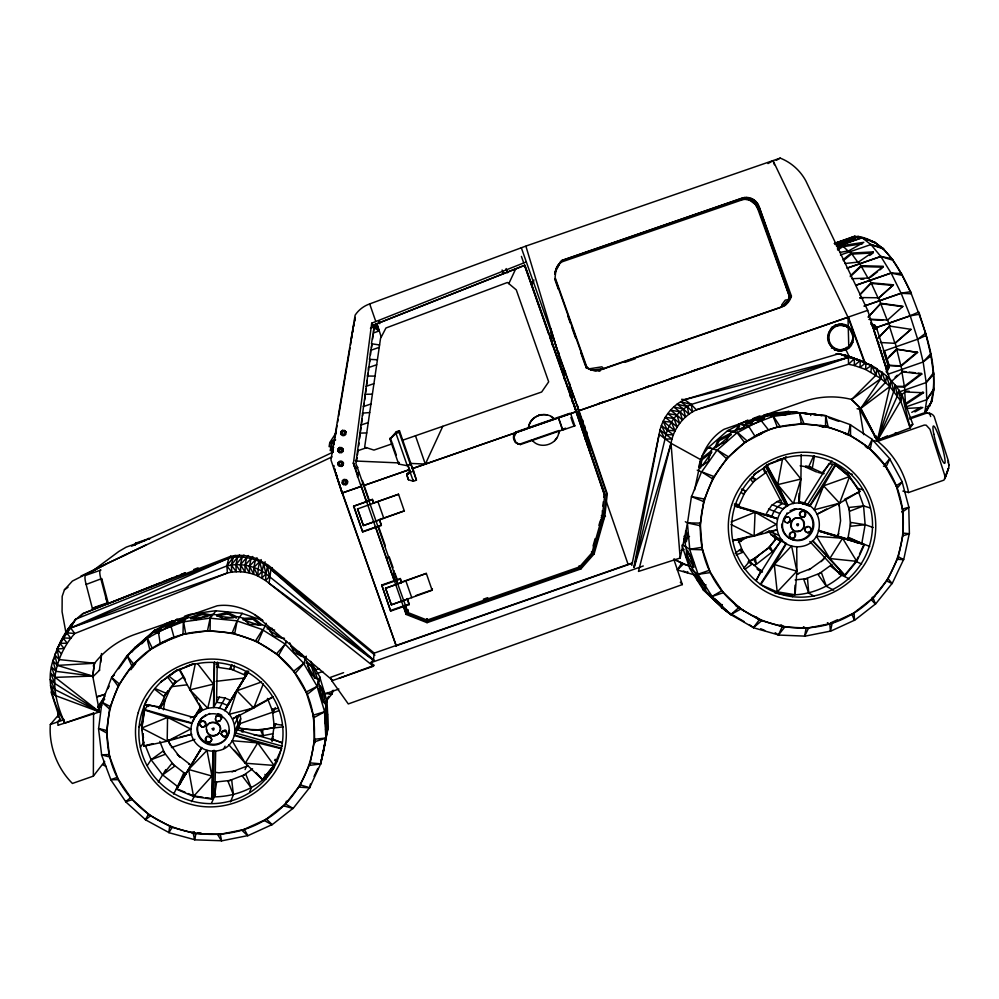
<?xml version="1.0" encoding="UTF-8"?>
<svg xmlns="http://www.w3.org/2000/svg" width="999" height="999" viewBox="0 0 999 999"><rect width="100%" height="100%" fill="white"/><g stroke="black" fill="none" stroke-linecap="round" stroke-linejoin="round"><path stroke-width="1.5" d="M201.661 747.452L176.461 789.185L193.531 796.428L211.9 799.113L212.962 750.811L212.113 798.626L206.006 797.726M214.261 662.412L213.511 707.567C238.436 706.693 243.157 745.916 218.519 750.611C209.003 752.859 198.539 748.488 193.631 739.984C187.025 728.908 193.818 716.533 200.549 707.417L198.863 711.226M432.38 588.673L432.142 590.272L391.396 604.882L385.564 588.199L401.498 582.642L400.287 578.558L381.73 585.027L390.659 611.088L409.24 604.607L407.317 598.538M59.266 714.11L50.325 724.512C48.726 745.941 57.243 768.268 72.415 783.441L93.357 776.123L93.556 713.061L64.735 723.114L63.911 719.517L61.988 720.192M835.901 353.771L838.948 353.683L854.382 358.691L854.357 365.522L865.584 369.455L880.956 378.546L889.847 386.538L900.661 400.911L910.151 427.897L877.422 440.459L874.35 436.063M408.054 609.602L408.042 612.587L427.122 620.104L579.532 566.883L591.932 552.847L602.409 515.896L604.832 494.193L576.585 411.501L412.337 468.568M408.404 479.757L406.805 474.088L410.189 470.854L410.202 472.352L406.78 475.149L408.404 479.757L413.311 481.256L416.433 480.169L413.261 469.78L413.324 471.266L410.202 472.365L406.78 475.137L406.805 474.088M693.843 571.241L686.413 557.33L686.463 549.562L685.451 546.59M689.223 553.284L693.98 567.282L687.724 556.868L687.787 550.649M776.785 591.72L795.079 594.755L796.902 571.203L796.74 546.578M826.598 509.065L817.007 514.26L839.597 503.184L859.989 491.383L849.6 476.548L835.676 464.985L829.12 463.474L803.696 504.058L798.613 501.76C826.885 504.42 825.986 547.04 797.177 546.778C768.581 546.128 771.091 501.848 799.088 502.984L800.923 479.045L801.198 454.607M550.699 328.434L558.354 353.821L579.045 410.751L607.28 493.906L604.782 516.346L594.093 553.995L580.906 568.931L427.06 622.664L406.118 614.41L406.206 607.33M194.368 718.943L191.683 723.363L167.557 717.382L141.658 728.071L167.183 741.208L167.557 717.382L144.368 709.977L141.658 728.071L143.844 746.228L167.183 741.208L191.733 734.265L179.832 737.15M213.736 707.18L214.523 662.087M213.224 796.203L214.036 750.199M215.659 751.398L214.935 792.444L211.9 799.113M217.245 662.437L216.533 702.285L222.203 703.134L227.46 705.394L248.364 671.328M888.635 367.907L886.45 372.053L888.685 367.719L888.423 364.835L876.697 328.471L874.887 325.412L872.015 324.176L874.887 325.412M183.317 621.84L182.992 634.315L210.102 630.531L210.227 618.094L183.317 621.84L189.41 615.034M343.569 672.677L330.594 677.31L331.843 680.794L373.439 666.246L265.572 580.494L257.892 576.023L258.092 569.18L259.615 561.713L261.214 559.615M325.799 706.605L327.46 714.297L327.11 732.617M325.637 726.523L326.049 714.372L325.062 711.713M379.395 519.942L363.411 525.511L357.517 508.853L363.374 525.624L404.37 510.876L379.483 519.542L381.331 525.449L362.674 531.943L353.584 506.243L372.377 499.388L373.526 503.284L372.377 499.388M401.498 582.642L400.287 578.558M732.966 540.696L754.095 536.038L755.094 512.162L734.39 505.906M794.717 592.956L795.054 585.227M798.713 501.273L799.05 493.481M631.168 563.636L396.128 645.754L396.178 644.692M205.632 725.149C203.309 730.406 197.015 724.1 200.474 721.89C201.736 720.404 204.283 720.529 205.382 722.127C206.743 722.876 204.907 726.947 205.881 724.4M201.523 726.585L199.6 723.626M205.694 724.725L204.645 721.865L202.397 721.153L200.287 722.215L201.074 721.353M205.657 738.186C206.743 733.453 214.66 738.436 210.814 741.445C209.553 742.931 207.005 742.806 205.906 741.196C204.545 740.446 206.381 736.375 205.407 738.935M210.215 741.97L210.989 741.096L208.891 742.157L206.643 741.445L205.594 738.598M206.868 736.65L209.765 736.75L211.676 739.685M216.671 715.709L215.896 716.57C230.669 712.162 212.912 730.719 216.084 716.246M216.496 716.033L219.58 715.796L221.478 718.756M220.966 734.078C229.258 720.441 228.172 746.952 221.004 733.291M222.452 731.006L221.691 731.88L225.362 731.106L227.248 734.04M332.679 447.415L332.018 451.935L332.804 452.072L333.029 451.173L331.581 450.849L331.78 449.225L332.143 447.427L333.466 447.552M332.143 447.427L331.581 450.849M332.729 447.527L332.005 447.989M332.854 447.227L332.892 446.528L333.654 447.352M332.804 452.072L333.117 449.513L331.78 449.225M333.466 443.231L334.028 443.768L334.003 440.272L335.314 440.397M333.441 443.668L334.003 440.272M335.527 439.523L334.752 439.385L335.489 440.222M178.122 575.661L83.042 613.536C67.532 624.575 58.704 643.081 52.897 660.814C45.792 682.779 53.646 703.546 64.785 722.901C56.643 704.907 51.274 684.827 57.355 665.396C60.564 653.596 66.583 642.607 74.763 633.516L227.422 572.976C237.55 570.591 248.426 571.678 257.892 576.023L262.138 571.316L263.611 563.911L265.172 561.788M338.049 451.036L338.074 448.888L339.66 447.477L341.883 447.652L343.269 449.238L343.119 451.361L341.533 452.759L339.31 452.584L337.924 450.999L339.31 452.584M338.886 450.674L339.76 451.673L338.886 449.3L341.308 448.526L339.885 448.414M338.074 464.635L338.211 462.525C339.61 460.439 342.345 460.601 343.406 462.874L343.269 464.997L341.683 466.396L339.448 466.233L338.074 464.635L339.573 466.258M338.186 464.672L338.211 462.525M345.904 432.067L345.879 434.228C344.468 436.313 341.745 436.138 340.684 433.866L340.834 431.755L342.42 430.357L344.63 430.532L346.016 432.117L344.63 430.532M340.809 433.916L340.946 431.805L342.532 430.407M339.023 462.949L339.81 465.297L342.232 464.51L341.458 462.162L339.123 462.974M341.558 433.504L342.645 431.281L343.981 431.356L344.855 433.741L342.432 434.503L341.558 433.504L342.645 431.281M342.182 449.538L342.095 450.874L341.221 448.501M341.683 466.396L343.144 464.96L343.406 462.874M342.357 483.029L342.382 480.881L343.968 479.47L346.203 479.632L347.59 481.231L347.44 483.354L345.854 484.765L343.619 484.602L342.232 483.004L343.619 484.602M343.194 481.306L344.081 483.691L346.416 482.879L345.629 480.531L343.281 481.331M345.404 483.766L346.328 482.867L345.629 480.531M345.854 484.765L347.327 483.329L347.465 481.206L346.203 479.632M391.396 604.882L385.564 588.199M783.99 519.905C784.852 514.173 792.744 516.982 789.597 521.79C786.176 526.061 782.816 517.482 784.989 521.977M784.327 520.042L785.089 517.832L787.612 516.695M787.512 522.839L789.697 520.991L790.221 518.806M789.247 535.264C789.622 529.532 798.189 532.467 794.867 537.162C791.42 541.408 788.099 532.879 790.246 537.337M789.597 535.414L790.359 533.216L792.881 532.055M794.267 537.699L795.279 534.802L794.63 532.892M799.375 514.335C799.749 508.603 808.341 511.5 805.007 516.221C801.772 520.317 796.877 511.138 801.398 516.982M799.737 514.46L800.499 512.25L803.009 511.126M804.407 516.745L805.281 512.524M804.632 529.695C805.019 523.963 813.586 526.885 810.251 531.593C806.643 535.689 803.371 527.172 805.631 531.768M804.994 529.845L805.756 527.634L808.266 526.485M390.659 611.088L381.73 585.027M373.614 502.922L398.539 494.255L357.48 508.953M870.941 372.065L871.503 365.459L850.673 356.943L838.948 353.683L684.577 399.65C672.402 405.394 663.373 416.858 660.064 429.832L631.78 565.409M391.346 572.552L391.421 571.765M216.771 616.221L216.895 614.81L227.872 612.474L236.551 616.695L239.748 617.007M236.413 618.106L227.735 613.873L227.872 612.474M416.433 480.169L410.427 462.999L410.452 464.61L407.28 465.709L398.676 464.06L398.876 462.237M602.347 510.601L602.409 515.896M602.834 506.168L603.334 501.735M603.821 497.302L604.158 494.343L575.948 411.313L604.72 495.104L604.158 494.343M403.696 606.555L406.131 613.461L426.985 621.69L580.257 568.156L593.394 553.296L604.033 515.771L606.53 493.419L578.396 410.577M698.651 467.195C702.172 452.035 710.376 437.375 724.075 429.27L803.646 401.561C818.993 396.203 835.901 395.454 851.635 399.488L876.073 375.112L876.81 368.606L871.503 365.459L850.673 356.943M558.616 433.691L558.866 431.556C558.366 444.555 539.622 450.387 531.93 439.86L521.116 443.656M810.701 415.547L810.876 414.123L816.483 414.622L793.631 412.25M515.684 268.968L508.816 283.629M105.619 597.227L108.017 603.708L230.419 556.431A45.092 43.731 44 0 1 247.914 556.118L256.518 558.553L268.306 565.197L374.25 653.121L373.439 659.765L370.729 662.737L374.238 665.371L339.098 678.259M101.948 702.197L98.639 728.583L106.581 732.941L109.927 706.343L101.948 702.197L104.708 699.188M94.281 663.736L92.607 677.047L99.688 670.092M99.388 670.379L101.523 653.533M100.649 662.437L101.423 656.318M526.336 261.925L375.811 321.553A73.002 2.31 -21.6 0 0 371.703 323.189L353.396 463.548L361.039 486.388L342.158 492.957L396.441 646.316M357.142 457.642L355.869 463.299L398.002 584.115M357.517 454.732L358.092 450.362L357.517 450.824L366.546 447.714M358.666 445.966L359.053 443.019M359.615 438.623L360.189 434.215M360.564 431.406L361.076 427.41M361.626 423.251L362.2 418.793M362.587 415.821L362.974 412.849L362.412 413.161L369.705 412.537M364.223 403.271L363.261 406.618L370.966 403.971M364.623 400.199L365.222 395.604M365.597 392.757L366.109 388.823M366.633 384.727L367.22 380.294M368.156 373.077L367.245 376.024L375.025 376.123M368.519 370.292L368.344 367.644L376.685 364.76M369.593 362L369.955 359.24L356.181 461.051L399.188 462.924M371.466 347.664L371.978 343.718L369.418 359.353L377.41 359.765M370.542 354.77L370.592 350.362L379.233 347.365M372.577 339.161L373.176 334.59M373.551 331.643L374.113 327.335L371.453 343.756L379.583 344.967M905.756 408.479L904.719 391.121L909.277 391.321M874.013 367.657L881.842 372.152L880.956 378.546L860.776 408.379L859.527 408.991L863.685 434.652M57.979 725.262L99.488 711.937L92.745 676.073L94.568 663.261C104.907 650.012 119.143 639.922 135.002 634.402L217.195 605.781C233.741 603.433 250.15 610.064 262.799 620.429M332.367 449.325L331.606 450.412M687.524 522.976L691.445 496.528L704.058 499.013L700.074 525.661L687.524 522.976L685.326 521.715M142.407 729.17L141.708 723.388L144.505 704.657L148.651 706.43M161.813 703.583L159.39 706.88L159.103 708.791L165.984 693.219L154.932 688.473M163.436 709.802L165.022 699.2L163.424 701.398M710.801 452.984L701.847 459.865L700.611 468.069L699.475 467.257L700.511 460.427M206.381 728.945C205.195 720.142 223.002 719.642 220.192 730.556C219.068 734.952 213.636 737.287 209.753 734.889C206.481 734.839 206.293 725.324 206.593 730.706M410.452 464.61L399.163 432.342L399.425 430.656L396.328 431.73L389.922 439.073L398.676 464.06M207.592 725.174C210.277 719.068 222.765 724.312 220.192 730.556M274.051 767.694C260.652 786.762 237.213 796.515 214.348 796.877L216.558 782.442L214.61 782.155L231.731 780.256L233.416 794.754L230.469 801.935M234.453 665.346L233.778 669.73L216.646 667.145L218.619 666.932L218.107 662.524M237.587 729.332L239.847 724.263L240.684 718.805L240.21 714.672M515.097 441.795L516.67 443.144C512.849 440.909 512.287 435.027 515.634 432.117L569.542 413.399L570.729 413.748L574.85 425.849L562.774 430.045L561.638 429.57L565.634 428.184M515.696 442.22L513.986 437.262L516.233 432.492L515.634 432.117M314.498 743.331L314.972 740.321M924.787 412.375L926.772 399.687L934.065 388.449L931.98 401.236L924.787 412.375L932.342 400.349L925.511 412.125M331.493 445.492C333.853 428.496 328.246 461.675 331.268 446.778M887.199 373.239L886.775 368.781L871.702 323.713M692.657 567.744L693.556 562.25L686.463 549.562M890.121 380.02L867.694 310.352L805.843 180.906A51.174 50.15 -77.6 0 0 780.219 158.117L526.248 245.954L369.692 303.921A29.233 29.058 57.2 0 0 355.132 315.135L330.956 459.952L342.158 492.957L340.946 489.223M335.002 437.624L337.038 425.462M337.55 422.427L338.062 419.38M338.574 416.346L350.037 347.927M350.549 344.88L351.061 341.845M351.573 338.798L352.085 335.764M352.597 332.717L353.097 329.682M353.609 326.636L354.121 323.601M322.652 754.982L326.286 736.151L322.065 758.054L320.929 760.177M944.829 478.846L948.575 468.169L943.98 480.107L908.578 492.532A89.473 87.662 -53.9 0 0 877.696 441.308L860.776 408.379L885.551 382.367L886.6 376.099L881.842 372.152L879.045 371.228M336.288 432.455L329.77 442.582L329.096 446.615L331.83 447.127M350.849 340.709L354.108 322.665M335.427 434.59L335.639 433.279M799.362 518.044C810.776 521.078 800.261 537.974 792.332 529.258C789.347 526.136 790.396 520.566 794.205 518.593C795.591 516.883 802.634 518.818 797.627 517.769M793.693 530.382C789.385 528.321 790.634 517.17 798.051 517.932M381.331 525.449L379.483 519.542M800.137 465.809L812.387 467.769L814.447 456.081M801.398 518.931L803.333 521.316L804.22 526.673M837.699 537.187L840.584 520.804L839.185 504.295M856.081 542.445L861.825 543.356L865.146 524.7L863.573 505.906L858.665 492.307M314.71 742.707L315.259 739.697M806.056 628.408L804.595 636.251L830.481 631.118L832.167 623.226L806.056 628.408L803.483 626.698M772.539 504.87L777.06 501.598L788.061 505.644L777.697 484.64L782.429 459.478M633.89 567.37L659.128 434.29L671.016 443.294L700.961 459.802L694.567 490.034M554.87 274.25L556.743 266.92L561.925 260.389L742.994 197.802C749.687 196.066 757.13 200.275 759.153 206.868L791.42 296.066L791.071 297.227A16.883 16.671 25 0 1 785.501 304.957L782.392 306.83L600.724 369.88A14.473 14.373 16.3 0 1 586.813 367.058L585.876 367.07L586.263 368.144L586.813 367.07L555.082 277.447L555.968 269.593L560.789 261.488L554.845 272.939M320.741 763.948L325.749 738.036L314.76 739.223L309.727 765.371L320.741 763.948L323.239 752.21L321.978 754.957M323.339 752.334L328.196 727.16L325.874 738.136L314.722 741.758L313.361 715.147L324.538 711.738L325.874 738.136M272.128 567.669L270.941 569.393L269.043 583.254L374.213 660.826M396.328 431.73L395.991 433.441L407.28 465.709M248.289 672.127L224.613 710.714L230.232 700.237L225.05 698.014L219.468 697.177L213.511 707.567L207.73 708.204L202.31 710.277L189.922 689.822L195.18 664.323M257.08 557.842L255.432 559.915L253.858 567.444L253.771 574.35L249.488 566.108L251.099 558.541L252.797 556.48M210.14 618.219L207.505 630.719L234.765 633.316L237.175 620.816L210.14 618.219L216.096 610.664L189.985 614.298M870.291 448.726L872.264 439.385L850.361 424.8L848.213 434.041L870.291 448.726L867.282 448.189M681.63 399.3L684.577 399.65L691.196 404.433L696.353 409.827L848.551 364.248L854.357 365.522L860.264 360.489L844.867 355.07L865.983 362.749L860.052 367.27L860.264 360.489L848.388 357.367L696.353 409.827C683.104 415.996 673.463 428.921 671.016 443.294L638.473 571.44L680.169 558.041L687.212 524.787M242.919 732.017L243.494 729.345L237.7 727.747M427.122 620.104L427.41 618.743M248.426 555.531L246.678 557.579L245.005 565.209L245.13 572.215L240.459 564.735L242.195 557.055L243.981 555.019M876.81 368.606L880.956 378.546L851.635 399.488L860.776 408.379L877.422 440.459L893.818 391.034L895.129 385.065L891.033 380.407L886.6 376.099L889.847 386.538L877.422 440.459L887.324 435.914M354.545 320.554L355.269 317.457M239.535 554.932L237.7 556.98L235.889 564.697L236.239 571.74L231.343 565.097L233.217 557.342L235.115 555.294M309.603 787.849L320.654 763.823L310.377 762.911L299.238 787.15L309.603 787.849L310.427 783.953M326.149 701.211L331.643 694.255L332.542 690.459M197.665 663.723L213.536 684.115L207.73 708.204L189.922 689.822L179.121 669.355M634.04 567.407L665.022 439.011C667.544 424.163 677.509 410.801 691.196 404.433L848.388 357.367L848.551 364.248L854.382 358.691M354.545 321.69L355.194 319.168M327.16 701.698L319.755 677.035L317.058 686.413L306.218 692.02L313.923 717.619L324.687 711.812L327.023 701.623L328.309 727.26M332.018 451.935L332.23 451.048M548.663 334.028L524.525 265.235L576.386 411.675M897.427 395.829L898.863 390.022L895.129 385.065L897.427 395.829L877.422 440.459L876.31 435.989M332.592 448.089L332.892 446.528M334.528 440.259L334.752 439.385M230.757 556.081L228.821 558.141L226.86 565.933L227.422 572.976L70.629 627.959L59.79 643.344L64.136 648.451L57.03 648.975L59.166 659.577L94.568 663.261L93.257 666.046M869.929 280.319L878.271 298.414L893.443 284.84L871.116 282.767L859.989 294.343M878.271 298.414L893.443 284.84M840.946 350.599C859.714 350.824 856.006 319.618 837.637 324.625M555.144 271.391L555.968 269.593M900.661 400.911L902.209 395.267L898.863 390.022L900.661 400.911L877.422 440.459L879.844 438.673M362.674 531.943L353.733 505.869M285.552 804.008L293.044 808.341L272.065 824.762L264.398 820.579L285.552 804.008L286.363 801.136M593.094 545.916L595.179 538.573M598.938 525.337L600.187 520.929M317.22 686.45L303.696 663.473L293.718 671.153L307.355 694.305L317.22 686.45L319.917 677.06L310.652 661.313M408.416 611.251L408.042 612.587L396.466 580.444L396.94 578.708L395.517 574.662M560.377 263.112L561.513 262.013L743.306 199.45L744.655 197.502M743.306 199.45L744.979 199.375L746.34 197.427M634.19 567.444L671.016 443.294L680.169 558.041M744.979 199.375L746.653 199.5L748.039 197.552M746.653 199.5L748.313 199.837L749.7 197.889M780.444 307.143L783.528 305.282A16.796 16.583 24.9 0 0 789.073 297.59L789.435 296.441L791.42 296.066L789.822 297.515L757.717 208.766L755.294 204.358L749.912 200.374L751.298 198.439M687.712 571.59L687.387 572.652L683.341 571.016M561.513 262.013L561.5 260.677L742.082 198.264C747.602 196.878 753.758 199.425 756.755 204.258L757.105 207.205L759.153 206.868L790.371 296.266L790.009 297.427A16.833 16.621 25 0 1 784.452 305.132L782.442 306.443M751.435 201.111L752.834 199.176M783.94 457.704L800.923 479.045L793.406 503.583L777.697 484.64L766.558 464.448M752.846 202.035L754.257 200.1M754.145 203.122L755.569 201.186M134.99 545.279L135.639 543.206L148.114 538.873A10.402 1.936 70.5 0 1 149.65 539.135M755.294 204.358L756.718 202.435M757.717 203.808L756.293 205.719L755.756 202.884M757.105 207.205L757.567 205.744L756.755 204.258M757.717 208.766L757.567 205.744L758.528 205.294M927.771 407.405L930.019 405.606C941.52 367.682 923.738 326.985 910.526 291.696L901.11 293.182L864.21 306.006M261.563 681.955L236.9 690.759L229.158 714.285L253.746 707.954L272.939 697.102M265.734 779.482L266.683 776.735L264.922 774.387M810.251 531.593L810.963 530.182M242.757 619.68L252.947 619.23L253.409 617.906L261.85 624.712L264.885 625.749M228.796 744.73L245.242 763.224L262.5 779.632L256.119 772.502M286.426 641.458L285.19 644.23L276.536 653.721L295.379 673.114L303.858 663.473L306.293 656.181M272.115 741.233L273.139 738.411M317.794 768.443L314.036 776.46M118.694 668.793L131.256 651.261M275.911 723.776L274.4 727.834L272.277 709.09L278.221 708.441M249.675 792.132L251.261 787.886L245.816 774.3L227.947 781.168L233.416 794.754M835.676 464.985L823.588 485.851L814.21 509.802L839.597 503.184L849.6 476.548L823.588 485.851L809.852 506.206L804.932 504.483M712.662 448.863L715.484 446.378L725.998 441.683L730.182 433.504L731.106 434.565L718.905 440.834L716.408 447.452L715.484 446.378L718.006 439.785L730.182 433.504L732.579 431.393M554.183 418.731C545.891 410.04 528.596 415.959 528.621 428.159L576.76 411.551M111.638 677.422L102.048 702.322L109.428 708.853L119.093 683.766L111.638 677.422L114.311 674.637M266.159 623.276L258.042 641.72L232.193 632.891L237.05 620.916L242.245 613.311L216.009 610.789M547.415 415.035C539.035 412.887 529.657 418.968 528.608 427.609L528.071 427.335M278.783 710.676L273.214 712.811L275.249 707.617M239.51 714.859L232.617 718.88L253.746 707.954L263.336 683.766M366.283 501.51L361.176 486.051L394.218 580.681M393.631 571.753L394.093 570.616M245.08 769.58L246.141 766.957L247.69 765.833L232.018 771.865M145.092 703.321L146.865 699.312M170.704 687.587L163.973 702.809L160.752 707.242M195.617 716.558L197.327 712.687L200.899 708.291L193.993 718.131M145.604 746.228L151.086 759.74L162.6 774.899L177.697 786.613L183.654 773.201L185.464 773.963L171.915 763.436L162.6 774.899L158.254 782.105M245.579 671.965L244.343 674.275L245.879 675.486L230.02 668.656L231.818 664.597M173.614 794.018L184.64 773.238M285.352 644.18L262.55 629.757L255.644 640.721L278.634 655.244L286.576 641.42M271.391 740.371L273.177 736.35M685.601 546.653L685.264 542.944L688.061 536.663L686.051 530.906M211.488 803.196L215.597 794.118M778.421 635.052L782.092 626.997L808.578 628.084L804.682 636.113L778.421 635.052L775.162 632.679M741.483 489.148L745.491 490.959L738.348 506.543L738.686 504.62L734.34 503.921M325.112 693.381L331.693 694.367L333.541 690.346M766.77 512.824L772.065 504.695L783.391 509.015M756.355 580.631L760.664 571.241L762.412 572.027L749.45 561.388L743.805 568.256M805.756 465.921L808.74 466.67L813.71 455.856M838.024 535.314L838.823 533.591M442.769 426.336L425.324 464.16M886.188 466.733L889.847 458.828L872.102 439.423L868.293 447.19L886.188 466.733L883.453 466.158M856.892 559.727L858.178 556.955M859.465 554.183L863.96 544.48L818.443 530.906M357.355 476.673L359.303 472.539M62.388 640.284L65.047 634.615L59.79 643.344L67.283 643.206L62.999 637.936L68.144 629.195L70.592 627.322M239.847 724.263L234.528 735.489L257.742 742.894L281.506 748.775L274.076 765.434L262.5 779.632M235.402 729.857L240.684 718.805M223.926 748.538L225.062 746.178M234.74 724.188L239.398 714.647M225.087 736.688L225.974 735.988L222.902 736.238L221.141 733.741M191.583 801.635L194.718 795.366M402.597 440.234L541.658 392.008L548.688 381.818L516.283 289.872L507.43 282.467L385.926 328.009L380.532 338.449L364.66 447.115L373.951 450.087L392.57 443.681M218.132 733.978L219.256 732.592M216.683 735.027L218.344 733.566M214.997 735.676L216.895 734.615M213.199 735.863L215.21 735.264M396.128 645.754L342.345 492.594M357.767 475.686L355.344 468.032M886.5 371.853L888.685 367.719M886.538 371.616L888.71 367.52M219.305 721.39L220.192 720.704L216.945 721.266M211.401 735.601L213.411 735.464M886.55 371.341L888.735 367.282M209.753 734.889L207.255 732.354M886.563 371.054L888.735 367.02M107.867 688.723L109.291 686.126M886.55 370.729L888.735 366.745M215.722 720.254L215.185 718.781M886.525 370.392L888.71 366.446M530.944 284.303L532.305 282.03L532.854 282.767L531.48 285.04M219.268 708.428L225.05 698.014M61.426 653.92L57.03 648.975L65.047 634.615M886.488 370.03L888.673 366.121M75.562 619.205L70.629 627.959L74.763 633.516L66.608 632.804L71.653 624.05L62.999 637.936L70.829 638.224L66.608 632.804L75.562 619.205L228.821 558.141C242.095 555.032 256.531 558.304 267.407 566.47L374.937 655.182M205.007 726.136L202.098 727.16M886.425 369.642L888.623 365.784M65.822 633.266L68.144 629.195M209.241 714.173A16.034 15.709 3 0 1 229.058 731.093A16.034 15.709 3 0 1 206.094 743.531A16.034 15.709 3 0 1 201.985 718.094L209.653 713.448M888.561 365.434L886.363 369.243L873.713 329.745M327.21 698.825L328.621 696.39M760.701 584.615L774.287 564.51L786.425 543.581L775.024 538.224L768.418 531.381M205.344 715.659L205.769 714.934L202.41 717.369A15.996 15.672 3 0 0 206.518 742.744A15.996 15.672 3 0 0 229.433 730.344M886.275 368.831L888.486 365.072M331.968 456.893L106.456 563.848L72.39 581.068L64.423 589.835L62.175 596.341L62.075 611.763L66.084 633.491M230.02 668.656L232.03 665.247M886.2 368.556L888.423 364.835M164.186 772.264L165.772 769.642M176.461 789.185L201.661 748.126M225.849 708.403L248.564 671.39M201.074 749.013L176.723 788.711L185.24 792.332M224.812 710.326L248.464 671.79M57.03 648.975L61.626 641.52M245.242 763.224L257.742 742.894L274.076 765.434L245.242 763.224L232.218 740.709L257.742 742.894M756.143 579.957L780.631 540.859L776.335 537.325L773.126 532.779M98.214 709.115L99.488 711.937L54.745 683.428L50.674 673.151L55.145 677.359L92.745 676.073L57.355 665.396L54.733 654.807L56.281 652.335M807.167 505.269L832.829 464.323M760.314 584.365L786.001 543.381M809.402 506.043L835.201 464.872L849.113 476.423M845.067 575.511L829.819 558.541L842.569 538.236L864.46 544.68L856.755 561.338L845.067 575.511L838.411 572.315L809.827 541.508M925.374 412.724L928.533 407.754M92.745 676.073L56.006 671.328L52.897 660.814L54.47 658.341M216.159 664.597L217.62 662.337M267.17 629.033L267.932 627.847L272.427 628.471M147.29 765.534L151.086 759.74L163.137 751.023L174.638 766.196L162.6 774.899M531.306 283.329L534.003 280.007M97.64 707.017L104.995 696.153M98.189 707.517L104.246 698.588M130.894 669.742L135.277 663.348M97.465 696.428L105.12 694.305L97.015 697.052M111.701 677.572L127.035 655.594L133.466 663.948L118.007 686.088L111.701 677.572L114.373 674.775M131.856 652.085L135.365 647.065L127.073 655.756L131.843 665.958L152.21 648.026L147.278 637.961L127.073 655.756M143.844 746.228L142.695 733.716M737.05 430.07L739.56 426.486L738.923 425.249L735.576 430.02L732.255 431.78M140.384 747.24L143.956 742.17M701.96 456.268L708.179 447.502L717.207 449.95L728.196 456.643L712.499 478.758L701.648 471.903L697.227 470.179M712.624 448.713L710.776 451.311L700.724 459.065L701.847 459.865M702.359 465.621L711.051 453.346M701.648 471.903L717.207 449.95M912.786 424.225L910.151 427.897L902.209 395.267L912.786 424.225L909.964 425.524M193.544 664.422A72.09 70.629 2.9 0 1 282.617 740.559A72.09 70.629 2.9 0 1 179.358 796.453A72.09 70.629 2.9 0 1 160.802 682.155L175.974 671.166L194.006 663.798L176.461 670.516L161.326 681.48M562.237 371.178L563.823 369.006L561.176 368.968L558.641 352.21M563.111 372.727L564.722 370.517M565.634 372.028L563.948 374.325L564.198 378.958M368.581 500.711L369.155 499.912L362.412 480.556M554.72 440.671L557.105 437.425M781.593 305.057L785.239 300.112L788.199 299.65M783.453 305.619L786.238 301.835M926.223 382.542L933.516 372.652L933.928 389.797L926.722 399.662L926.223 382.542L898.138 392.32M233.217 557.342L226.86 565.933L70.629 627.959L228.821 558.141M154.533 689.135L163.973 696.515L167.82 690.759M167.77 677.235L173.164 684.365L175.824 680.781M138.998 726.997L141.708 723.388M784.59 627.272L759.19 619.967L753.346 627.709L778.533 634.939L784.59 627.272L780.931 624.725M175.974 671.166L176.823 670.054M93.357 776.123L104.67 761.438M144.368 709.977L148.464 704.657L195.042 717.844M532.854 282.767L533.666 281.718L533.116 280.994M237.7 556.98L231.343 565.097L226.86 565.933L231.793 572.152L231.343 565.097C243.444 563.448 256.081 566.645 265.971 573.826L374.313 660.739M160.802 682.155L161.701 680.993M777.147 537.474L768.768 547.964L772.639 551.71L780.968 541.296M79.87 617.332L82.742 613.773L160.602 582.754M132.855 666.97L135.777 663.348M169.505 689.06L175.374 681.83M163.973 696.515L175.986 681.705L168.906 676.161M244.343 674.275L247.14 670.829M182.904 777.172L185.627 773.813M177.697 786.613L181.418 782.03M263.636 777.984L274.226 764.984M752.172 476.673L755.556 479.47L743.431 494.243L741.171 492.382M832.042 460.901L822.589 472.39L824.075 473.626L808.74 466.67M776.673 538.024L768.181 548.364L751.323 560.539L748.551 561.6M821.228 561.6L825.249 556.705M856.255 561.126L844.58 575.274L812.387 540.559L829.819 558.541L856.755 561.338L842.569 538.236L818.893 531.093M242.195 557.055L235.889 564.697L240.697 571.765L240.459 564.735L246.678 557.579M59.965 719.155L57.368 722.052L58.417 725.124M211.925 776.036L193.531 796.428L188.611 769.48L206.993 750.399L211.925 776.036L188.611 769.48M750.124 423.826L755.594 419.38M98.601 708.441L101.923 705.019M135.402 647.215L155.007 629.944L146.953 638.349L149.862 649.812L151.86 647.627M251.099 558.541L245.005 565.209L249.5 573.076L249.488 566.108L255.432 559.915M146.953 638.349L170.841 625.661L177.01 618.955M131.843 665.958L134.59 662.986M868.406 316.795L880.906 303.309L902.946 306.318L887.274 320.379L878.421 297.789L860.027 297.552M868.131 317.133L880.631 303.646L902.646 306.656M923.151 361.963L930.668 353.846L933.628 374.4L926.185 382.555L923.151 361.963L917.694 339.21L925.661 333.191L931.018 355.881L923.113 362L887.774 374.313M107.355 603.408L108.079 602.634L101.736 578.583L86.139 584.452L92.42 608.603L107.355 603.408L100.999 579.295A12.313 2.722 70.5 0 1 100.949 570.054L86.201 575.174A12.313 2.835 70.5 0 0 86.139 584.452M777.197 591.97L774.287 564.51L791.57 545.891L796.902 571.203L777.197 591.97L762.075 585.227M158.317 631.48L183.579 621.64L185.652 633.478L160.202 643.406L158.317 631.48L165.722 623.651L172.939 620.841M878.221 337.837L889.759 326.011L888.848 323.177M878.608 337.812L889.759 326.011M744.392 427.784L743.381 425.05L746.877 423.701L748.676 421.803M726.173 610.901L713.598 599.637L714.56 598.626L722.289 605.419M723.513 608.366L721.415 605.631L722.402 604.595M859.852 294.967L870.966 283.391L893.268 285.464M92.42 608.603L93.169 607.817M525.924 246.278L558.354 353.821M839.26 324.463C822.739 326.186 825.948 353.434 842.582 350.537M889.122 356.443L896.578 349.088L917.594 352.447L901.135 366.158L887.249 365.459M886.413 359.89L897.052 349.375L917.594 352.447M677.434 569.892L683.216 564.223L680.781 562.462M850.299 275.836L861.026 265.684L883.303 266.308L868.506 278.059L851.672 278.709M850.299 276.711L861.001 266.558L883.278 267.195M141.658 643.843L143.844 641.795M131.294 651.423L151.199 633.89M389.922 439.073L395.991 433.441L399.163 432.342M406.793 474.612L410.202 471.59L407.804 464.747M339.985 448.439L338.886 449.3M342.095 450.874L339.672 451.648M344.093 479.495L342.382 480.881M895.079 377.185L897.314 375.212M891.12 381.718L902.334 371.84L921.802 374.026L904.694 386.988L895.841 386.838M894.904 343.369L911.175 329.37L889.36 326.036L894.904 343.369L910.763 329.395M717.532 446.453L731.106 434.565M717.245 450.112L737.462 432.38L746.94 440.784L726.56 458.653L717.245 450.112L708.216 447.652L727.846 430.444L737.462 432.38M730.769 614.61L738.661 607.704L761.563 620.829L753.483 627.622L730.769 614.61L721.415 607.392L726.598 610.364M743.731 197.964L741.645 199.75L742.994 197.802M64.423 589.835L68.032 587.262M917.107 352.147L900.648 365.859L888.323 365.247M759.315 421.291L764.997 416.633L767.956 415.472M843.156 259.628L851.285 253.072L873.213 251.885L873.326 252.934L851.398 254.133L843.281 260.689M870.753 277.123L877.584 271.703M879.869 269.892L882.142 268.094M755.981 557.829L758.366 555.968M921.802 374.026L921.24 373.451L904.157 386.401L895.316 386.251M900.561 395.504L905.281 391.945L923.538 392.757L922.976 391.933L905.256 403.696M860.776 408.379L889.847 386.538L891.033 380.407L893.818 391.034M106.456 563.848L90.909 572.177L118.869 551.436L126.211 547.14L145.367 540.334L186.988 521.59L333.117 452.072M160.252 643.368C111.351 669.53 92.095 734.352 119.942 782.579C147.34 830.644 212.949 848.588 261.326 822.14C309.653 796.603 329.295 731.605 302.148 683.928C275.1 635.202 208.978 616.758 160.252 643.368L166.433 641.221M166.746 677.347L175.562 670.966M173.164 684.365L183.391 676.96M197.864 713.274L202.535 709.889L198.813 703.296M197.627 713.673L202.31 710.277M252.572 768.793L242.407 776.148L251.261 787.886M763.773 415.134L773.376 416.221L780.007 426.386C716.146 441.883 680.781 517.007 711.8 575.511C736.925 623.801 801.598 642.245 848.925 615.971C896.94 590.234 917.731 526.223 892.519 477.609C867.769 428.696 802.597 409.715 754.932 436.163L748.426 425.949L738.486 424.188L745.604 421.416M758.728 471.191L753.696 474.825L769.542 464.123L786.9 457.455A71.341 69.955 -52.4 0 1 871.915 534.29A71.341 69.955 -52.4 0 1 769.492 589.76A71.341 69.955 -52.4 0 1 754.42 475.049M763.76 467.544L768.793 463.911M782.966 508.853L787.637 505.482L766.845 465.734M747.364 537L738.436 542.494M787.537 513.474L794.742 509.577A15.859 15.559 -52.4 0 1 813.661 526.66A15.859 15.559 -52.4 0 1 790.883 538.998A15.859 15.559 -52.4 0 1 787.537 513.474L786.75 513.174M735.189 553.234L741.183 548.901L752.035 564.16L744.842 569.368M808.928 569.88L823.975 559.015M774.65 592.744C798.276 598.925 823.775 591.346 841.77 575.249L839.272 571.69M134.116 648.925L148.801 636.001L149.775 637.062M869.63 255.482L872.09 253.783M559.727 262.662L559.328 264.285M844.892 263.511L858.453 262.075L873.213 251.885M353.683 463.748L355.307 468.119L353.321 462.812M156.106 632.929L160.889 629.632M558.766 263.923L558.366 265.534M150.874 634.265L164.997 625.112M360.389 432.742L359.815 433.129L366.733 432.917M557.904 265.259L557.504 266.858M557.142 266.646L556.755 268.244M876.073 375.112L871.503 365.459L865.584 369.455L865.983 362.749L856.33 359.278L860.426 361.376M556.505 268.094L556.118 269.693M165.11 627.572L174.413 621.778L175.812 624.3M905.806 404.52L923.538 392.757M699.475 467.257L708.266 461.463L710.776 451.311L711.925 452.122M707.629 593.069L697.477 580.169L698.638 579.408L696.977 574.35M705.656 589.972L704.894 585.676L706.093 584.902M837.349 248.851L842.494 245.567L863.798 242.32L848.925 250.749L840.109 252.397M837.587 250.025L842.731 246.741L862.499 243.719M90.909 572.177L99.975 566.433M167.382 626.735L169.83 625.312M170.529 623.289L162.075 627.509M305.931 662.974L307.168 662.262L312.712 665.784L318.581 681.68M307.043 663.673L311.501 666.483L312.712 665.784M767.994 163.574L773.064 160.702L847.989 317.195L864.497 362.562M776.273 160.34L780.219 158.117M911.775 412.362L920.928 407.242M914.947 411.913L922.789 407.517L907.304 408.391M730.918 614.56L740.746 609.09L721.64 590.846L711.95 596.478L730.918 614.56L721.553 607.342L703.134 589.772L712.112 596.465L723.338 592.707L709.09 570.354L697.964 574.3L712.112 596.465M171.94 625.599L186.95 617.819M246.204 711.238L272.977 696.74M844.417 499.413L859.989 491.383M154.695 630.319L166.97 623.801M169.693 622.352L172.427 620.903M156.244 633.041L158.916 631.618M149.862 649.812L173.951 637.037L170.841 625.661M739.697 424.35L727.522 430.819L737.137 432.767L760.826 420.192L768.481 429.882L744.605 442.557L737.137 432.767M742.407 422.914L747.814 420.042M738.86 429.87L744.155 427.048M731.018 524.5L754.095 536.038L776.335 524.35L755.094 512.162L731.131 521.99M167.183 741.208L190.821 729.008L167.557 717.382M121.204 556.843L145.742 545.029M80.907 576.086L126.249 554.42M793.718 412.112L775.162 413.411L767.707 415.671M748.576 561.313L755.331 558.216L756.33 564.223L753.646 565.459M830.569 622.939L837.299 619.855M829.794 624.138L854.083 612.986L854.507 620.217L830.431 631.268L829.794 624.138L827.397 622.664M871.99 597.589L874.824 596.353M836.325 245.866L855.706 238.074L835.239 243.431M910.189 315.759L918.805 312L926.235 335.389L917.681 339.273L910.189 315.759L876.036 327.635M131.606 546.166L145.367 540.334M180.994 574.512L185.315 572.789M163.474 581.605L172.128 578.159M176.461 576.435L185.102 572.989M193.756 569.542L198.089 567.819M524.463 265.497L375.849 324.138L379.071 330.919L373.364 333.067M184.465 616.346L188.786 614.66M174.613 624.15L181.668 621.403M208.841 615.896L201.935 614.497L190.684 618.893L207.218 616.583M752.734 418.643L759.852 415.871M759.914 420.129L764.098 418.494M748.426 425.949L773.376 416.221M186.701 618.006L190.472 617.482L201.736 613.111L210.015 614.76L213.212 614.323M186.251 666.433L192.994 663.848M776.885 460.452L781.206 458.791M770.229 463.361L786.113 457.267M777.06 501.598L780.968 500.099M790.097 510.751L793.943 509.278A15.834 15.522 -52.4 0 1 796.653 508.878M151.086 759.74L165.047 754.382L159.79 741.408M736.076 554.92L742.969 552.272L738.161 539.235M870.204 507.942L863.573 505.906L849.824 511.188L845.616 499.537M795.716 531.281L800.886 530.731M810.476 568.768L796.752 574.05L798.626 573.851M837.337 244.817L836.95 243.606L852.234 237.899L835.102 243.381M385.552 588.349L426.323 573.414L401.511 582.067M674.05 559.915L682.354 584.577L348.289 703.933L331.843 680.794M370.729 662.737L643.269 565.971M686.413 557.33L687.724 556.868M790.596 412.55L784.64 414.635L771.403 415.172L771.578 416.571M374.25 653.121L632.529 562.874M190.347 717.794L196.815 715.534M316.82 673.601L322.752 671.528M681.118 550.412L684.04 549.388M171.428 747.589L194.93 739.372M238.998 723.963L272.789 712.15M324.2 694.168L338.886 689.035M597.464 403.958L604.795 401.411M622.389 395.292L628.259 393.256M645.854 387.137L650.262 385.614M669.318 378.983L676.66 376.436M691.32 371.341L700.124 368.294M714.784 363.199L722.115 360.651M741.183 354.021L745.579 352.497M763.174 346.378L769.043 344.343M409.453 469.567L363.286 485.714L409.453 469.68M867.694 310.352L578.871 410.701L521.328 247.777M342.083 493.081L360.989 486.513M412.337 468.668L527.285 428.733M579.045 410.751L848.438 317.145L864.947 362.5M533.391 439.385L557.567 430.981M516.058 442.707L520.379 444.567L562.499 429.932L558.391 417.857M353.584 506.243L372.277 499.75M876.036 327.722L910.176 315.859L919.555 314.223M94.53 607.342L108.079 602.634M362.799 531.505L381.406 525.024M883.578 351.136L917.694 339.21M754.932 436.163L761.026 434.041M392.582 574.338L395.379 573.364M381.655 585.614L400.262 579.133M905.906 406.918L926.772 399.687M601.273 515.771L604.195 514.76M601.098 517.769L605.494 516.246M600.936 519.767L603.858 518.743M927.159 406.605L930.019 405.606M910.126 417.769L923.101 413.249A7.592 7.393 -60.5 0 1 927.109 412.999M909.614 419.031L925.536 413.474A7.63 7.43 -60.4 0 1 934.127 416.396L948.101 460.064A4.433 4.321 -58.1 0 1 948.063 462.899M416.071 595.491L432.105 589.897M391.408 604.707L407.317 599.15L409.24 604.607M50.325 724.512L63.536 719.892M390.709 610.439L409.24 603.97M873.263 440.609L877.696 441.308L924.237 425.075L926.185 425.174L929.969 429.283L944.654 475.062L944.942 478.396L948.775 467.682L948.925 464.922M593.418 546.99L596.366 545.966M483.366 599.2L487.787 597.664M370.429 328.234L373.276 327.247L371.715 323.189M365.896 386.413L373.926 383.628M834.352 243.419L854.57 236.226L862.112 237.824L875.648 242.732L871.79 241.908M834.452 243.481L851.648 237.525M834.964 244.48L858.216 236.413C886.388 241.408 899.624 269.268 910.813 292.445M837.062 246.254L861.937 237.637L874.699 242.158L883.828 249.126L870.916 244.568L861.937 237.637M837.237 246.441L862.112 237.824M840.434 254.982L870.916 244.568M847.214 268.044L880.793 256.406L891.97 258.753L902.347 275.399L891.12 273.114L855.831 285.352M847.252 268.194L880.831 256.543L892.956 260.215L882.904 248.114L870.866 244.43L880.831 256.543M599.725 369.867L781.368 306.993M625.087 362.275L635.376 358.703M855.806 285.227L891.096 272.977L901.373 273.564L911.413 293.793L901.123 293.306L864.222 306.131M355.182 468.344L357.954 467.395M360.739 484.715L363.586 483.716M386.488 557.991L389.285 557.017M360.864 425.099L368.244 422.552M191.533 832.642L194.318 831.717M745.853 423.064L752.784 420.879M747.889 423.876L752.047 422.565M319.018 686.6L321.69 689.597L323.039 689.198L325.936 706.68M167.632 624.387L171.591 623.289M735.576 430.02L747.464 426.773M754.095 536.038L776.847 530.044M684.577 399.65L848.388 357.367L838.948 353.683M145.629 745.441L153.059 743.643M172.402 738.948L176.86 737.861M777.697 484.64L800.923 479.045M732.617 540.434L750.749 536.063M758.303 534.24L762.836 533.141M765.858 532.405L776.435 529.857M189.922 689.822L213.536 684.115M753.383 419.243L764.997 416.633M755.319 420.229L764.035 418.281M218.144 615.933L227.735 613.873M807.392 532.604L809.652 532.13M801.036 516.845L803.696 517.107M273.813 727.559L260.552 730.182L263.099 735.651L273.339 733.616M746.877 423.701L752.409 422.627M789.21 297.153L791.208 296.79M236.551 616.695L223.152 618.893L216.895 614.81L213.112 614.447M782.954 305.694L784.914 305.369M851.548 237.462L858.216 236.413M561.176 368.968L563.998 368.519M588.548 368.931L601.947 366.82L603.821 369.018M592.444 370.192L601.211 368.818M541.495 414.585L538.848 414.997L539.435 415.209M836.95 243.606L837.874 243.469L838.773 246.378M154.221 632.492L158.629 631.868L159.328 633.129M698.114 574.325L710.301 572.577L701.748 547.34L689.61 549.3L698.114 574.325L689.535 568.231L703.284 589.76M803.983 423.564L777.384 427.21L773.126 416.421L799.525 412.812L803.983 423.564L800.961 423.126M765.471 414.535L788.086 411.451L799.525 412.812M781.905 415.159L786.338 414.56M171.678 686.638L187.125 684.802M216.121 681.343L244.568 677.959M314.885 669.58L319.48 669.03M847.989 317.195L848.8 347.852L847.127 347.914M283.304 726.86L253.933 730.219L237.6 727.784M235.714 770.966L218.981 772.826L216.021 772.389M216.671 697.477L219.468 697.177M873.126 527.484L865.146 524.7L850.599 526.261L849 507.455L863.573 505.906M795.167 579.907L807.504 578.571L808.765 593.131L814.085 596.153M688.061 536.663L689.485 536.513M176.673 619.73L183.953 618.98L184.49 620.304M177.198 621.028L183.042 620.441M841.008 324.575L842.656 324.425M834.365 325.549L835.988 325.399M845.928 325.274L844.267 325.424L847.189 327.098L848.863 326.948M831.43 327.31L833.041 327.16M849.575 329.495L851.248 329.358M851.248 332.442L852.934 332.305M94.568 663.261L57.355 665.396L52.897 660.814M789.21 414.036L775.336 414.797L775.162 413.411M851.223 342.482L852.896 342.382M324.563 710.376L325.986 710.301L325.337 723.288L326.96 729.482L325.537 729.557M326.049 714.372L327.46 714.297M849.525 345.467L851.198 345.392M831.393 348.127L833.004 348.064M239.635 617.107L243.219 618.344L253.409 617.906M860.838 279.221L863.898 279.108M834.315 349.8L835.926 349.737M844.205 349.662L845.853 349.6L849.212 356.568M837.574 350.649L839.197 350.587M364.872 394.305L372.39 394.168M859.877 298.164L862.949 298.214M261.85 624.712L249.363 624.462L243.219 618.344M689.76 549.363L702.397 549.8L700.024 523.114L687.387 522.877L689.76 549.363L682.429 544.617M197.839 832.816L201.024 832.916M254.208 735.202L263.162 735.539L262.537 729.932L241.496 729.145L241.883 731.955M374.175 326.935L379.071 330.919L376.735 324.026M258.916 729.957L261.963 730.069M374.225 326.498L379.071 330.919L375.462 324.3L373.913 324.912L373.601 327.31L379.071 330.919L375.587 324.475M168.107 626.236L165.609 626.123L166.146 627.447M409.94 463.399L425.299 464.06L415.484 435.801M374.288 326.049L379.071 330.919L375.199 324.638M869.355 319.193L887.562 320.042L888.848 323.276M869.08 319.518L882.729 320.167M374.35 325.549L379.071 330.919L374.787 324.8M880.094 342.482L895.304 343.356L902.334 371.84L901.797 371.253L906.28 371.765M377.11 323.876L381.218 337.113M675.062 430.819L667.407 430.269L661.4 425.499L666.008 434.577L671.965 439.011L665.022 439.011L660.064 429.832L666.008 434.577L673.326 434.84L667.407 430.269L663.136 421.328L671.39 422.165L677.185 426.985L673.938 418.431L667.719 413.623L676.835 414.985L682.442 420.042L680.032 411.825L673.651 407.005L683.516 408.991L688.91 414.248L687.25 406.518L680.706 401.723L691.196 404.433L692.532 411.85L687.25 406.518L677.047 404.183L683.516 408.991L685.539 416.983L680.032 411.825L670.529 410.164L676.835 414.985L679.645 423.389L673.938 418.431L665.247 417.357L671.39 422.165L675.062 430.819L663.136 421.328M842.569 538.236L816.495 536.313L829.819 558.541M857.067 408.766L861.188 409.153L851.26 399.25M218.282 616.371L233.391 617.819M813.598 414.235L787.999 411.576L825.798 415.684L828.009 426.498L801.435 423.738L799.425 412.937M797.314 412.637L810.876 414.123M909.277 372.103L915.259 372.777M918.256 373.114L921.24 373.451M813.486 414.348L825.798 415.684M268.656 629.233L274.65 630.057M820.054 425.274L828.009 426.498M828.795 427.397L820.216 426.098L823.176 427.222M193.769 795.941L202.947 797.289M145.991 704.882L159.39 706.88M281.855 725.112L274.475 724.013L271.89 740.734L272.677 738.96L282.242 743.069M753.059 418.993L760.826 420.192M843.905 433.366L848.213 434.041M846.203 434.378L850.536 435.052L850.499 424.725L825.674 415.796L825.511 426.061L850.536 435.052M847.527 538.736L851.747 539.41L869.742 546.453M804.694 503.871L798.651 502.834M865.146 524.7L850.773 522.427L847.801 539.173L848.613 537.4L861.825 543.356M333.978 440.721L334.59 440.372L333.866 440.821M333.641 442.045L333.866 444.742L333.579 443.106M332.055 451.248L332.842 451.386M865.296 446.653L868.293 447.19M329.77 442.582L332.517 443.106M284.49 638.336L273.476 635.913L267.932 627.847L264.747 625.824M840.584 244.68L841.633 244.93M785.526 457.13L786.9 457.455M834.44 462.899L846.44 472.877L852.297 474.3M809.377 467.02L812.387 467.769M902.896 491.096L908.578 492.532M817.831 472.34L823.164 473.726M828.908 417.882L838.685 421.328M342.232 464.51L341.458 462.162M857.192 488.224L863.186 489.847M281.98 742.457L237.225 729.794L238.087 724.238L236.388 716.046M235.714 733.004L282.367 746.216M191.92 722.964L144.668 709.59L141.97 727.659L142.333 730.681M234.728 735.077L281.656 748.351M689.859 566.008L681.368 563.548L677.334 569.954L694.205 574.825M755.094 512.162L777.322 518.693L766.196 514.085M774.287 564.51L796.902 571.203M735.214 505.494L771.678 516.358L774.038 511.201L777.647 506.818L782.242 503.496L763.86 468.369M818.406 530.294L857.504 541.945M819.08 530.856L861.425 543.493M735.501 506.181L776.91 518.531M877.047 329.445L873.238 328.309L872.639 326.673L876.51 328.009M744.218 621.64L729.944 613.274M873.051 327.722L876.872 328.933M343.119 451.361L343.269 449.238M751.685 478.196L755.556 479.47M338.074 448.888L339.66 447.477M872.851 327.197L876.697 328.471M748.313 199.837L749.912 200.374M242.133 613.411L262.625 620.429M244.193 620.167L258.516 625.062M237.05 620.916L262.7 629.682M557.542 417.557L558.653 417.944L562.774 430.045M863.186 362.55L871.503 365.459M798.925 502.385L803.696 504.058M190.472 617.482L196.328 619.542L210.015 614.76L210.227 616.171M876.31 327.572L872.414 326.173L871.715 324.862L875.686 326.423M819.48 415.06L821.802 415.896M573.626 425.399L574.85 425.849M854.57 236.226L857.242 237.2M872.189 325.711L876.111 327.16M741.72 489.56L745.491 490.959M60.265 720.054L51.024 691.957L55.42 695.579L99.488 711.937L55.145 677.359L51.536 666.932L56.006 671.328M793.943 509.278L794.742 509.577M871.952 325.262L875.898 326.773M768.518 509.015L779.732 513.461M871.478 324.5L875.486 326.099M810.014 527.31L811.026 529.395M871.24 324.188L875.274 325.824M327.51 692.569L331.643 694.255M871.016 323.926L875.074 325.599M803.471 528.296L802.334 529.682M807.816 532.492L808.953 532.479M188.087 793.531L192.345 795.341M760.664 628.721L764.697 630.431M188.711 764.06L190.484 764.809L177.248 754.507M558.99 430.494L559.84 430.856M274.55 760.301L277.285 761.463M855.156 561.151L861.625 563.985M793.556 538.049L792.781 538.211M757.192 568.618L762.499 570.991M673.638 559.228L689.735 566.408M775.024 538.224L780.032 540.471M847.864 537.662L851.747 539.41M805.494 467.008L816.495 471.99M768.993 530.894L778.795 535.377M305.432 659.053L303.221 656.768L294.143 652.597L289.66 642.782M770.791 534.74L782.067 539.997M839.023 573.913L849.337 578.896M55.42 695.579L50.412 685.701L54.845 689.51L99.488 711.937M841.77 575.249L830.619 566.058L831.855 564.547L818.044 574.525L826.398 586.338L833.69 590.184M883.328 350.774L884.702 351.498L888.785 364.185L888.223 365.984L883.778 352.147M739.235 550.199L742.969 552.272M726.023 610.951L728.721 612.487M674.275 559.09L683.216 564.223M748.214 561.962L752.035 564.16M757.304 569.38L761.263 571.69M532.667 440.297L531.967 439.885L533.004 441.183M790.072 595.154L792.607 596.678M269.718 630.644L281.181 637.899M606.53 493.419L607.28 493.906M605.794 499.95L628.109 564.423M779.657 625.299L782.092 626.997M519.755 444.13L520.379 444.567M895.279 432.679L897.626 434.353M519.055 444.343L517.195 443.419L517.807 443.856M755.831 616.683L761.563 620.829M753.496 615.834L759.19 619.967M737.387 606.243L744.255 611.263M735.351 605.144L740.746 609.09M550.924 416.408L554.233 419.268M736.151 605.869L738.661 607.704M749.287 624.625L753.483 627.622M604.033 515.771L604.782 516.346M275.162 759.315L277.485 761.138M316.983 678.97L310.214 673.538L307.168 662.262L305.269 659.053M841.458 244.743L848.089 251.061M848.925 250.749L850.174 251.76M252.947 619.23L260.177 625.074M736.325 605.169L739.847 608.041M255.182 615.159L332.729 680.481M270.941 569.393L374.4 660.614M707.479 593.081L721.415 605.631M54.745 683.428L50.287 679.42L54.845 689.51M593.394 553.296L594.093 553.995M234.266 750.286L239.723 755.843M236.9 690.759L253.746 707.954M290.709 645.903L300.1 655.581M285.19 644.23L303.858 663.473M54.733 654.807L59.166 659.577M823.588 485.851L839.597 503.184M143.993 639.735L144.942 640.771M355.332 460.377L356.418 461.526M318.431 681.655L319.493 685.214L323.039 689.198M680.307 582.242L682.354 584.577M709.727 595.229L713.598 599.637M379.071 330.919L373.901 324.987L524.9 265.097L576.585 411.501M870.766 322.465L871.39 323.226M718.006 439.785L718.905 440.834M575.948 411.313L573.776 403.546M580.257 568.156L580.906 568.931M698.638 579.408L705.931 588.111M693.693 571.216L704.894 585.676M850.124 251.623L857.666 262M858.453 262.075L859.852 263.823M168.669 742.369L179.907 757.205M531.58 283.142L532.13 283.878M739.572 539.06L741.246 541.421L740.247 538.698M750.187 478.533L752.734 482.13L766.62 472.09L764.809 472.789L763.286 468.643M846.44 472.877L859.49 491.246M325.037 703.671L320.804 697.564L319.493 685.214M904.719 391.121L905.281 391.945L901.797 371.253M697.339 574.325L698.925 576.798M701.298 580.519L706.043 587.961M901.722 511.625L903.358 514.223M880.793 256.406L891.12 273.114M859.802 263.674L867.731 277.685M868.506 278.059L869.954 280.457M307.442 665.546L314.997 678.383M180.157 670.292L185.377 679.532M195.829 698.014L197.315 700.649M859.527 408.991L877.696 441.308M885.938 466.57L887.349 469.143M301.848 654.233L303.221 656.768M298.776 651.398L301.498 656.468M765.559 466.545L785.526 504.707M891.096 272.977L901.123 293.306M591.42 551.81L591.932 552.847M257.892 576.023L253.858 567.444L259.615 561.713L262.138 571.316L261.838 578.084L265.971 573.826L267.407 566.47L269.53 576.685L265.572 580.494L265.971 573.826L263.611 563.911M579.083 565.771L579.532 566.883M168.169 739.797L170.529 745.654M901.11 293.182L910.176 315.859M684.015 536.201L686.138 541.483M683.691 538.985L685.264 542.944M267.482 698.426L273.214 712.811M339.872 486.026L340.147 486.738M353.521 463.424L355.307 468.119L353.609 463.561M93.556 713.061L93.869 713.898M808.765 593.131L803.783 579.482L821.428 572.689L826.398 586.338M881.842 372.152L885.551 382.367M790.371 296.266L758.191 207.305L789.435 296.441M838.348 503.434L839.347 506.181M555.207 279.158L586.313 367.07A14.436 14.336 16.3 0 0 587.3 367.832M554.707 278.983L558.341 289.26M567.694 315.684L570.292 323.027M571.853 327.435L575.486 337.712M580.681 352.385L585.364 365.597M521.416 256.406L523.726 262.949M549.7 336.95L575.436 409.865M377.997 501.823L383.878 518.493M405.969 581.231L411.788 597.764M378.671 526.885L385.352 545.841M389.46 557.504L393.069 567.707M356.893 472.427L357.892 475.449M393.032 574.837L394.605 579.495M392.457 574L395.042 581.343M375.449 526.523L406.118 614.41M390.284 437.712L396.341 455.02M398.539 494.255L404.37 511.126M426.323 573.414L432.142 590.272M378.696 320.741L379.72 323.664M399.425 430.656L413.286 470.517M407.792 465.459L413.311 481.256L413.261 479.607M369.692 303.921L375.811 321.553M681.905 545.379L689.697 568.256M570.904 417.395L573.164 424.063M338.311 481.293L342.158 492.957L335.564 472.365M695.366 573.851L697.477 580.169M342.158 492.957L337.4 478.134M502.11 269.98L503.034 272.777M929.569 413.224L930.656 416.521M773.064 160.702L774.387 164.76M311.501 666.483L315.272 678.209M318.981 688.448L322.814 701.223M317.058 686.413L324.687 711.812M335.602 472.49L336.913 476.935M334.415 468.369L335.202 471.153M506.755 269.83L507.579 272.802M506.118 268.569L506.943 271.528M334.553 468.693L335.252 471.228M333.916 465.559L334.153 466.545M577.559 405.569L582.155 429.732M948.251 460.614L949.025 465.497M552.435 345.342L550.711 330.382M201.736 613.111L201.935 614.497M101.374 578.858L101.561 580.094M321.69 689.597L323.476 702.622M142.919 733.503L143.444 737.836M214.011 793.98L214.348 796.877M685.614 530.956L686.538 541.321M582.817 420.279L584.053 435.639M426.785 618.706L427.06 622.664M589.11 440.472L589.685 451.311M586.813 431.918L587.549 445.779M584.64 425.736L585.377 439.747M569.53 382.954L570.267 396.778M572.027 392.57L572.277 401.935M740.034 539.123A55.407 54.608 -53.5 0 1 737.474 540.422M58.104 717.195A69.718 68.157 8.1 0 1 58.067 711.276M106.144 766.408A15.509 15.135 7 0 1 102.86 764.685M599.737 369.88A14.398 14.298 16.2 0 1 590.097 369.58M588.973 369.093A14.398 14.298 16.2 0 1 587.887 368.494M586.85 367.819A14.398 14.298 16.2 0 1 585.889 367.058M928.645 413.524A7.592 7.393 -60.5 0 1 929.357 413.911M600.112 370.954A14.398 14.298 16.4 0 1 598.938 371.278M600.199 369.88A14.436 14.336 16.3 0 1 588.324 368.506M785.714 304.757A16.796 16.583 25 0 1 784.852 305.594M834.789 325.512A13.174 12.9 -66.5 0 1 852.559 335.701M852.547 339.136A13.174 12.9 -66.5 0 1 834.739 349.787M847.04 347.202A12.288 12.025 -66.5 0 1 831.543 346.715A12.288 12.025 -66.5 0 1 829.557 331.131A12.288 12.025 -66.5 0 1 844.367 326.211M135.639 543.206A10.402 2.023 70.5 0 1 136.851 543.069M217.944 713.611A15.996 15.672 3 0 1 221.766 715.247M799.375 508.941A15.834 15.522 -52.4 0 1 812.961 524.038A15.834 15.522 -52.4 0 1 799.812 540.034A15.834 15.522 -52.4 0 1 782.404 529.582M782.055 528.259A15.834 15.522 -52.4 0 1 781.693 524.175M169.643 826.635L168.806 832.654L194.768 839.722L195.829 833.778L169.643 826.635M138.249 712.649C126.873 751.098 151.898 793.805 190.322 804.158C228.584 815.109 272.203 792.182 283.454 753.708C295.042 715.334 270.267 672.514 231.918 661.95C193.444 650.686 149.375 673.813 138.249 712.649M212.238 728.771C213.549 733.029 215.622 725.848 212.238 728.771M731.568 505.506C719.555 543.006 741.92 586.6 780.019 597.539C818.056 608.853 860.726 585.177 872.389 547.477C884.602 510.052 862.487 466.358 824.475 455.194C786.201 443.556 743.119 467.457 731.568 505.506M796.702 524.438C797.876 528.696 800.087 521.528 796.702 524.438M903.371 533.129L897.751 559.315L903.695 559.665L909.265 533.703L903.371 533.129M701.573 471.753L691.545 496.653L703.508 501.523L713.623 476.436L701.573 471.753M898.451 556.868L886.912 581.093L892.157 583.566L903.596 559.54L898.451 556.868M148.302 814.522L145.355 819.729L168.943 832.567L172.078 827.484L148.302 814.522M300.449 784.914L283.841 805.893L293.069 808.491L309.54 787.699L300.449 784.914M888.161 578.871L871.365 599.812L875.449 604.17L892.107 583.416L888.161 578.871M902.284 481.943L897.327 488.049L884.615 464.76L889.684 458.828L902.284 481.943M130.419 797.814L125.624 801.747L145.517 819.679L150.474 815.896L130.419 797.814M770.104 546.49L753.683 559.34L756.318 564.348L772.627 551.585L770.104 546.49M873.089 597.926L851.972 614.422L854.482 620.379L875.424 604.02L873.089 597.926M908.915 507.405L903.121 511.463L896.278 485.751L902.134 481.905L908.915 507.405M266.521 819.13L241.97 830.381L247.752 835.763L272.078 824.612L266.521 819.13M117.02 777.447L110.714 779.707L125.787 801.735L132.205 799.662L117.02 777.447M909.39 533.803L903.258 535.676L902.634 508.978L908.778 507.33L909.39 533.803M244.38 829.47L217.819 834.777L221.466 840.883L247.802 835.614L244.38 829.47M108.879 754.545L101.498 754.832L110.877 779.732L118.319 779.657L108.879 754.545M220.379 834.44L193.244 833.516L194.655 839.834L221.541 840.746L220.379 834.44M106.456 730.394L98.514 728.496L101.648 754.894L109.615 756.992L106.456 730.394M336.663 475.724L335.701 472.44L337.025 476.885L336.663 475.724M933.815 434.178A19.468 2.448 73.3 0 0 944.33 463.311A19.468 2.448 73.3 0 0 938.96 436.638A19.468 2.448 73.3 0 0 933.815 434.178M845.516 348.788A12.325 12.063 -66.5 0 0 848.313 327.672A12.325 12.063 -66.5 0 0 828.933 336.051A12.325 12.063 -66.5 0 0 845.516 348.788"/></g></svg>
